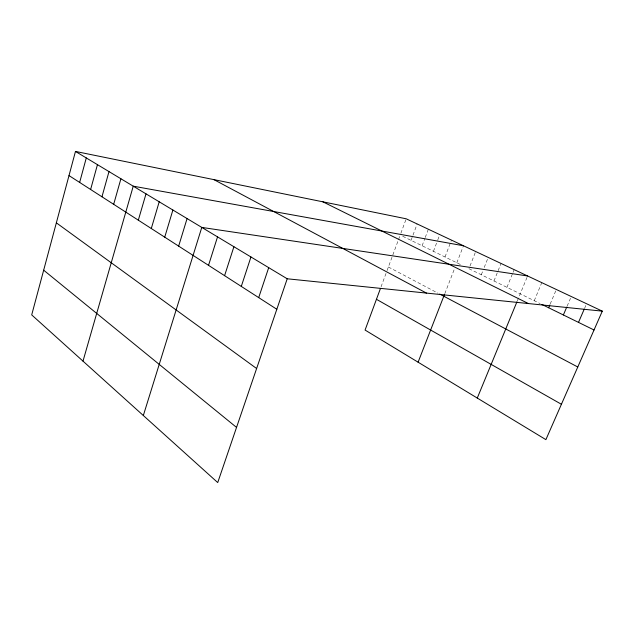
<?xml version="1.0" encoding="UTF-8"?>
<svg xmlns="http://www.w3.org/2000/svg" width="634" height="634" viewBox="0 0 634 634"><rect width="100%" height="100%" fill="white"/><g stroke="black" fill="none" stroke-linecap="round" stroke-linejoin="round"><path stroke-width="0.48" stroke-dasharray="3.17 2.38" d="M381.066 286.798L386.724 271.503M387.057 270.599L398.231 240.381M398.564 239.493L400.212 235.032M400.878 233.233L406.212 218.801M411.046 240.341L417.164 223.961M422.117 245.762L424.891 238.416M425.24 237.496L428.354 229.231M433.434 251.31L437.452 240.769M437.785 239.89L439.798 234.62M445.005 256.976L451.495 240.127M444.814 293.613L454.419 268.967M456.829 262.769L463.462 245.762M470 265.987L475.341 252.427M481.309 274.768L482.767 271.114M484.217 267.461L488.22 257.42M493.981 280.973L501.034 263.459M506.954 287.329L512.716 273.175M513.08 272.287L514.158 269.64M517.32 300.896L527.599 275.964M534.256 300.706L541.785 282.645M550.169 304.098L555.955 290.412M567.129 306.19L570.513 298.281M584.659 308.179L585.808 305.517M402.709 236.26L461.156 264.885M468.93 268.697L540.176 303.607M388.396 266.993L438.007 293.185"/><path stroke-width="0.95" d="M602.3 311.143L406.212 218.801L75.47 151.431L31.7 314.908L217.731 482.569L287.218 278.786L602.3 311.143L545.89 439.647L365.073 330.06L380.408 288.597M79.646 182.426L86.287 157.937M90.622 189.487L97.454 164.65M101.963 196.786L108.993 171.592M113.676 204.322L120.912 178.764M82.991 361.134L133.243 186.174L463.462 245.762M138.323 220.172L146.002 193.853M151.296 228.517L159.205 201.794M164.729 237.164L172.892 210.02M178.653 246.119L187.078 218.556M143.332 415.516L201.786 227.408L527.599 275.964M208.531 265.337L217.533 236.878M224.587 275.671L233.906 246.721M241.292 286.417L250.953 256.976M258.696 297.608L268.705 267.651M418.099 362.196L444.474 294.493M477.275 398.065L516.956 301.784M548.632 307.744L549.789 305.009M563.372 314.971L566.756 307.07M578.501 322.381L584.271 309.067M541.864 304.431L594.026 329.989M322.896 201.834L528.399 303.551M439.655 294.057L577.78 366.999M213.967 179.644L426.444 293.082M376.453 299.296L561.415 404.27M75.47 151.431L287.218 278.786M69.003 175.586L276.82 309.265M56.355 222.835L256.619 368.52M43.675 270.187L236.537 427.411"/></g></svg>
